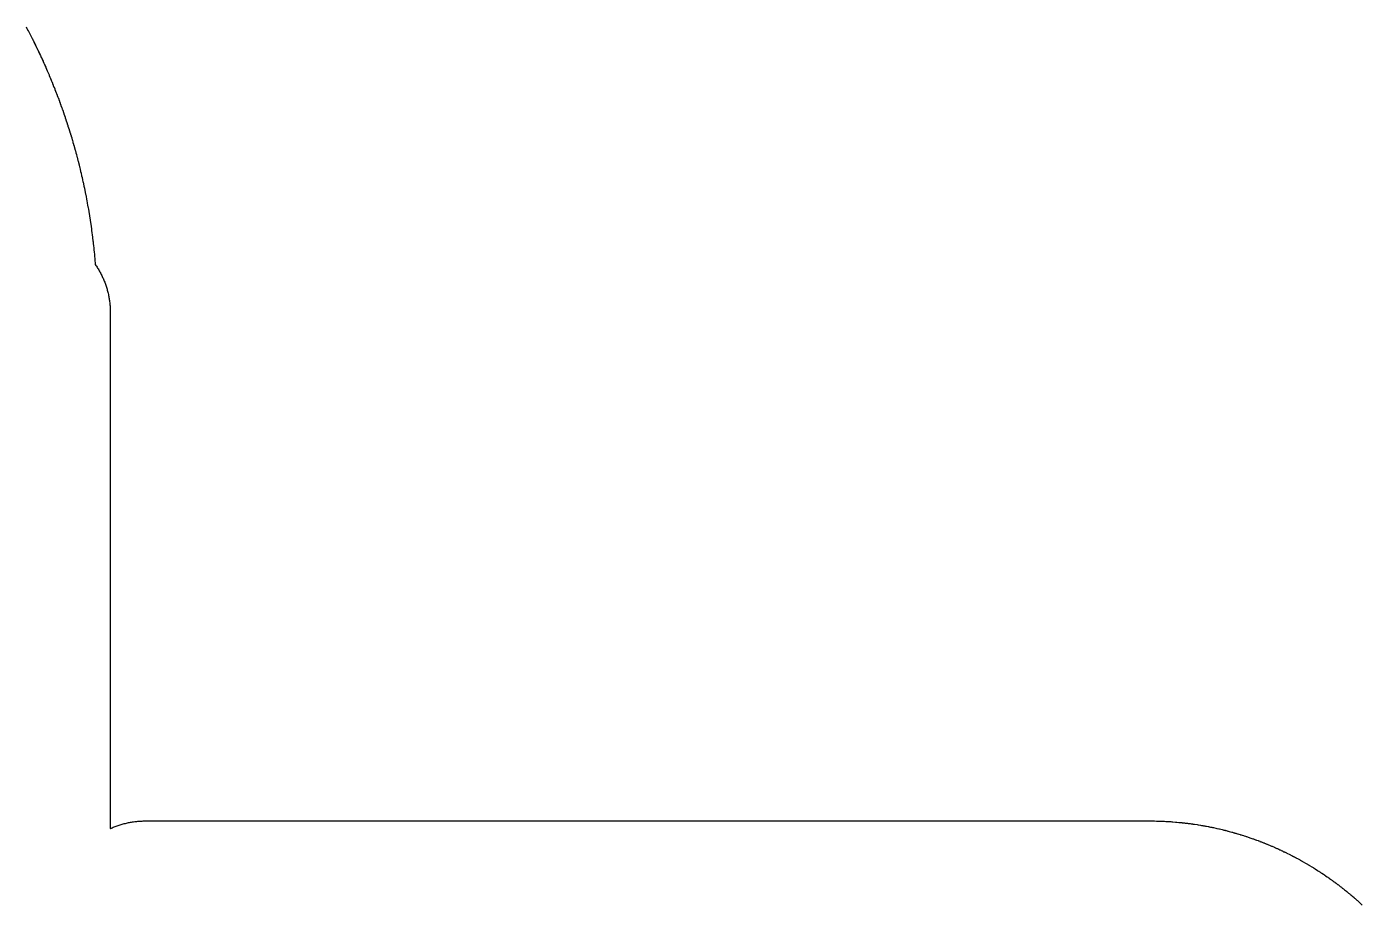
# Model space of a CAD drawing. Extents: x -9 to 1073, y -897 to 0.
# Drawn here: x 895.4 to 1039.2, y -115.3 to -20.8 of the extents above; entities that cross this region are included whole.
import ezdxf

# ---------------------------------------------------------------- set-up
doc = ezdxf.new("R2010")
doc.units = 0
doc.layers.add('BLEED', color=3, linetype='CONTINUOUS')

msp = doc.modelspace()

# ---------------------------------------------------------------- linework, layer by layer
at = {"layer": 'BLEED'}
for p, q in [((895.3258, -20.7518), (895.4194, -20.929)), ((895.4194, -20.929), (895.4395, -20.9671)), ((895.4395, -20.9671), (895.5324, -21.145)), ((895.5324, -21.145), (895.5454, -21.1709)), ((895.5454, -21.1709), (895.7297, -21.5266)), ((895.7297, -21.5266), (895.7628, -21.5906)), ((895.7628, -21.5906), (895.9442, -21.9478)), ((895.9442, -21.9478), (895.9637, -21.9866)), ((895.9637, -21.9866), (896.0537, -22.1659)), ((896.0537, -22.1659), (896.0796, -22.2178)), ((896.0796, -22.2178), (896.1682, -22.397)), ((896.1682, -22.397), (896.1746, -22.41)), ((896.1746, -22.41), (896.2632, -22.59)), ((896.2632, -22.59), (896.2762, -22.6159)), ((896.2762, -22.6159), (896.364, -22.7959)), ((896.364, -22.7959), (896.3762, -22.8218)), ((896.3762, -22.8218), (896.4634, -23.0018)), ((896.4634, -23.0018), (896.4698, -23.0148)), ((896.4698, -23.0148), (896.557, -23.1955)), ((896.557, -23.1955), (896.5822, -23.2481)), ((896.5822, -23.2481), (896.6678, -23.4288)), ((896.6678, -23.4288), (896.6736, -23.441)), ((896.6736, -23.441), (896.7593, -23.6225)), ((896.7593, -23.6225), (896.7845, -23.6758)), ((896.7845, -23.6758), (896.8687, -23.8572)), ((896.8687, -23.8572), (896.8745, -23.8694)), ((896.8745, -23.8694), (896.9587, -24.0516)), ((896.9587, -24.0516), (896.971, -24.0782)), ((896.971, -24.0782), (897.0545, -24.2604)), ((897.0545, -24.2604), (897.0667, -24.287)), ((897.0667, -24.287), (897.1495, -24.4692)), ((897.1495, -24.4692), (897.1668, -24.5088)), ((897.1668, -24.5088), (897.2489, -24.6917)), ((897.2489, -24.6917), (897.2611, -24.7183)), ((897.2611, -24.7183), (897.3425, -24.9012)), ((897.3425, -24.9012), (897.3598, -24.9401)), ((897.3598, -24.9401), (897.4404, -25.1237)), ((897.4404, -25.1237), (897.4519, -25.151)), ((897.4519, -25.151), (897.6118, -25.5182)), ((897.6118, -25.5182), (897.6406, -25.5845)), ((897.6406, -25.5845), (897.7975, -25.9531)), ((897.7975, -25.9531), (897.8141, -25.992)), ((897.8141, -25.992), (897.8918, -26.177)), ((897.8918, -26.177), (897.9149, -26.2325)), ((897.9149, -26.2325), (898.0675, -26.6026)), ((898.0675, -26.6026), (898.0834, -26.6414)), ((898.0834, -26.6414), (898.159, -26.8272)), ((898.159, -26.8272), (898.1705, -26.8553)), ((898.1705, -26.8553), (898.2454, -27.041)), ((898.2454, -27.041), (898.2562, -27.0684)), ((898.2562, -27.0684), (898.3303, -27.2542)), ((898.3303, -27.2542), (898.3346, -27.2657)), ((898.3346, -27.2657), (898.4088, -27.4522)), ((898.4088, -27.4522), (898.4311, -27.5083)), ((898.4311, -27.5083), (898.5038, -27.6948)), ((898.5038, -27.6948), (898.5082, -27.7056)), ((898.5082, -27.7056), (898.5809, -27.8928)), ((898.5809, -27.8928), (898.5982, -27.9382)), ((898.5982, -27.9382), (898.6694, -28.1246)), ((898.6694, -28.1246), (898.6774, -28.1462)), ((898.6774, -28.1462), (898.7486, -28.3342)), ((898.7486, -28.3342), (898.7666, -28.3802)), ((898.7666, -28.3802), (898.8365, -28.5674)), ((898.8365, -28.5674), (898.8401, -28.5775)), ((898.8401, -28.5775), (898.9099, -28.7654)), ((898.9099, -28.7654), (898.9207, -28.7942)), ((898.9207, -28.7942), (898.9898, -28.9822)), ((898.9898, -28.9822), (899.0035, -29.021)), ((899.0035, -29.021), (899.0719, -29.2097)), ((899.0719, -29.2097), (899.0827, -29.2385)), ((899.0827, -29.2385), (899.1504, -29.4271)), ((899.1504, -29.4271), (899.1605, -29.4559)), ((899.1605, -29.4559), (899.2274, -29.6446)), ((899.2274, -29.6446), (899.2375, -29.6734)), ((899.2375, -29.6734), (899.3038, -29.862)), ((899.3038, -29.862), (899.3174, -29.9009)), ((899.3174, -29.9009), (899.383, -30.0902)), ((899.383, -30.0902), (899.393, -30.119)), ((899.393, -30.119), (899.4578, -30.3084)), ((899.4578, -30.3084), (899.4607, -30.3185)), ((899.4607, -30.3185), (899.5255, -30.5086)), ((899.5255, -30.5086), (899.5457, -30.5662)), ((899.5457, -30.5662), (899.609, -30.7562)), ((899.609, -30.7562), (899.6184, -30.7858)), ((899.6184, -30.7858), (899.7437, -31.1659)), ((899.7437, -31.1659), (899.7566, -31.2041)), ((899.7566, -31.2041), (899.8186, -31.3949)), ((899.8186, -31.3949), (899.8373, -31.4539)), ((899.8373, -31.4539), (899.9582, -31.8355)), ((899.9582, -31.8355), (899.9705, -31.8744)), ((899.9705, -31.8744), (900.0302, -32.0659)), ((900.0302, -32.0659), (900.0389, -32.0954)), ((900.0389, -32.0954), (900.0979, -32.287)), ((900.0979, -32.287), (900.1073, -32.3165)), ((900.1073, -32.3165), (900.1656, -32.508)), ((900.1656, -32.508), (900.1771, -32.5462)), ((900.1771, -32.5462), (900.2347, -32.7384)), ((900.2347, -32.7384), (900.2412, -32.7593)), ((900.2412, -32.7593), (900.2981, -32.9508)), ((900.2981, -32.9508), (900.3089, -32.9897)), ((900.3089, -32.9897), (900.365, -33.1819)), ((900.365, -33.1819), (900.3766, -33.2201)), ((900.3766, -33.2201), (900.432, -33.413)), ((900.432, -33.413), (900.4378, -33.4346)), ((900.4378, -33.4346), (900.4925, -33.6269)), ((900.4925, -33.6269), (900.504, -33.665)), ((900.504, -33.665), (900.612, -34.051)), ((900.612, -34.051), (900.6307, -34.1194)), ((900.6307, -34.1194), (900.6833, -34.313)), ((900.6833, -34.313), (900.6912, -34.3433)), ((900.6912, -34.3433), (900.7409, -34.529)), ((900.7409, -34.529), (900.7927, -34.722)), ((900.7927, -34.722), (900.8129, -34.7983)), ((900.8129, -34.7983), (900.8611, -34.9848)), ((900.8611, -34.9848), (900.9115, -35.1785)), ((900.9115, -35.1785), (900.9288, -35.2469)), ((900.9288, -35.2469), (901.0267, -35.6357)), ((901.0267, -35.6357), (901.0346, -35.6659)), ((901.0346, -35.6659), (901.0829, -35.8603)), ((901.0829, -35.8603), (901.098, -35.9215)), ((901.098, -35.9215), (901.1448, -36.1159)), ((901.1448, -36.1159), (901.1462, -36.1238)), ((901.1462, -36.1238), (901.193, -36.319)), ((901.193, -36.319), (901.1988, -36.342)), ((901.1988, -36.342), (901.2449, -36.5364)), ((901.2449, -36.5364), (901.2535, -36.5746)), ((901.2535, -36.5746), (901.2989, -36.7697)), ((901.2989, -36.7697), (901.3075, -36.8071)), ((901.3075, -36.8071), (901.3522, -37.003)), ((901.3522, -37.003), (901.3579, -37.0267)), ((901.3579, -37.0267), (901.4018, -37.2218)), ((901.4018, -37.2218), (901.4105, -37.2593)), ((901.4105, -37.2593), (901.4537, -37.4551)), ((901.4537, -37.4551), (901.4602, -37.4861)), ((901.4602, -37.4861), (901.5026, -37.6819)), ((901.5026, -37.6819), (901.5091, -37.7129)), ((901.5091, -37.7129), (901.5509, -37.9087)), ((901.5509, -37.9087), (901.5574, -37.9397)), ((901.5574, -37.9397), (901.5984, -38.1355)), ((901.5984, -38.1355), (901.6063, -38.173)), ((901.6063, -38.173), (901.6466, -38.3695)), ((901.6466, -38.3695), (901.6517, -38.3947)), ((901.6517, -38.3947), (901.6913, -38.5906)), ((901.6913, -38.5906), (901.6927, -38.5963)), ((901.6927, -38.5963), (901.7323, -38.7929)), ((901.7323, -38.7929), (901.7446, -38.8555)), ((901.7446, -38.8555), (901.7827, -39.0521)), ((901.7827, -39.0521), (901.7899, -39.0888)), ((901.7899, -39.0888), (901.8274, -39.2861)), ((901.8274, -39.2861), (901.8317, -39.312)), ((901.8317, -39.312), (901.8684, -39.5086)), ((901.8684, -39.5086), (901.8698, -39.5143)), ((901.8698, -39.5143), (901.9066, -39.7116)), ((901.9066, -39.7116), (901.9181, -39.7742)), ((901.9181, -39.7742), (901.9534, -39.9715)), ((901.9534, -39.9715), (901.9526, -39.9715)), ((901.9526, -39.9715), (901.9872, -40.1623)), ((901.9872, -40.1623), (902.0002, -40.2358)), ((902.0002, -40.2358), (902.0333, -40.4287)), ((902.0333, -40.4287), (902.0671, -40.626)), ((902.0671, -40.626), (902.0779, -40.6886)), ((902.0779, -40.6886), (902.1103, -40.8859)), ((902.1103, -40.8859), (902.111, -40.891)), ((902.111, -40.891), (902.1434, -41.089)), ((902.1434, -41.089), (902.1535, -41.1523)), ((902.1535, -41.1523), (902.2154, -41.5483)), ((902.2154, -41.5483), (902.2248, -41.6117)), ((902.2248, -41.6117), (902.2838, -42.0077)), ((902.2838, -42.0077), (902.2896, -42.0437)), ((902.2896, -42.0437), (902.3184, -42.2424)), ((902.3184, -42.2424), (902.3263, -42.3014)), ((902.3263, -42.3014), (902.3537, -42.4994)), ((902.3537, -42.4994), (902.3544, -42.5038)), ((902.3544, -42.5038), (902.3818, -42.7025)), ((902.3818, -42.7025), (902.3861, -42.7342)), ((902.3861, -42.7342), (902.4127, -42.9329)), ((902.4127, -42.9329), (902.417, -42.9646)), ((902.417, -42.9646), (902.443, -43.1633)), ((902.443, -43.1633), (902.4473, -43.195)), ((902.4473, -43.195), (902.4725, -43.3937)), ((902.4725, -43.3937), (902.4804, -43.4578)), ((902.4804, -43.4578), (902.5279, -43.8552)), ((902.5279, -43.8552), (902.5315, -43.8869)), ((902.5315, -43.8869), (902.5546, -44.0856)), ((902.5546, -44.0856), (902.5582, -44.1216)), ((902.5582, -44.1216), (902.5805, -44.321)), ((902.5805, -44.321), (902.5841, -44.3527)), ((902.5841, -44.3527), (902.6057, -44.5522)), ((902.6057, -44.5522), (902.6093, -44.581)), ((902.6093, -44.581), (902.6302, -44.7797)), ((902.6302, -44.7797), (902.6338, -44.815)), ((902.6338, -44.815), (902.6539, -45.0144)), ((902.6539, -45.0144), (902.6568, -45.0461)), ((902.6568, -45.0461), (902.6762, -45.2455)), ((902.6762, -45.2455), (902.6791, -45.2779)), ((902.6791, -45.2779), (902.6978, -45.4774)), ((902.6978, -45.4774), (902.7007, -45.509)), ((902.7007, -45.509), (902.7187, -45.7085)), ((902.7187, -45.7085), (902.7216, -45.7409)), ((902.7216, -45.7409), (902.7389, -45.9403)), ((902.7389, -45.9403), (902.7418, -45.9749)), ((902.7418, -45.9749), (902.7583, -46.175)), ((902.7583, -46.175), (902.7612, -46.2046)), ((902.7612, -46.2046), (902.7742, -46.3702)), ((902.7742, -46.3702), (902.8375, -46.4616)), ((902.8375, -46.4616), (902.9009, -46.5559)), ((902.9009, -46.5559), (902.9635, -46.6517)), ((902.9635, -46.6517), (903.024, -46.7474)), ((903.024, -46.7474), (903.0838, -46.8446)), ((903.0838, -46.8446), (903.1421, -46.9418)), ((903.1421, -46.9418), (903.1997, -47.0405)), ((903.1997, -47.0405), (903.2558, -47.1398)), ((903.2558, -47.1398), (903.3106, -47.2392)), ((903.3106, -47.2392), (903.3638, -47.34)), ((903.3638, -47.34), (903.4164, -47.4408)), ((903.4164, -47.4408), (903.4675, -47.543)), ((903.4675, -47.543), (903.5172, -47.6453)), ((903.5172, -47.6453), (903.5654, -47.7482)), ((903.5654, -47.7482), (903.6122, -47.8519)), ((903.6122, -47.8519), (903.6583, -47.9563)), ((903.6583, -47.9563), (903.7022, -48.0614)), ((903.7022, -48.0614), (903.7454, -48.1666)), ((903.7454, -48.1666), (903.7872, -48.2724)), ((903.7872, -48.2724), (903.8275, -48.379)), ((903.8275, -48.379), (903.8664, -48.4855)), ((903.8664, -48.4855), (903.9046, -48.5928)), ((903.9046, -48.5928), (903.9406, -48.7008)), ((903.9406, -48.7008), (903.9758, -48.8095)), ((903.9758, -48.8095), (904.009, -48.9182)), ((904.009, -48.9182), (904.0414, -49.0277)), ((904.0414, -49.0277), (904.0723, -49.1371)), ((904.0723, -49.1371), (904.1018, -49.2466)), ((904.1018, -49.2466), (904.1299, -49.3574)), ((904.1299, -49.3574), (904.1566, -49.4676)), ((904.1566, -49.4676), (904.1818, -49.5792)), ((904.1818, -49.5792), (904.2055, -49.6901)), ((904.2055, -49.6901), (904.2278, -49.8017)), ((904.2278, -49.8017), (904.2487, -49.914)), ((904.2487, -49.914), (904.2689, -50.0256)), ((904.2689, -50.0256), (904.2869, -50.1379)), ((904.2869, -50.1379), (904.3034, -50.251)), ((904.3034, -50.251), (904.3186, -50.364)), ((904.3186, -50.364), (904.333, -50.4763)), ((904.333, -50.4763), (904.3452, -50.5901)), ((904.3452, -50.5901), (904.356, -50.7031)), ((904.356, -50.7031), (904.3661, -50.8169)), ((904.3661, -50.8169), (904.374, -50.9299)), ((904.374, -50.9299), (904.3812, -51.0437)), ((904.3812, -51.0437), (904.3862, -51.1574)), ((904.3862, -51.1574), (904.3898, -51.2712)), ((904.3898, -51.2712), (904.3927, -51.385)), ((904.3927, -51.385), (904.3934, -51.5196)), ((904.3934, -51.5196), (904.3934, -107.1209)), ((906.6809, -106.4203), (906.7932, -106.4023)), ((906.7932, -106.4023), (906.9055, -106.3858)), ((906.9055, -106.3858), (907.0186, -106.3706)), ((907.0186, -106.3706), (907.1316, -106.357)), ((907.1316, -106.357), (907.2446, -106.3447)), ((907.2446, -106.3447), (907.3584, -106.3339)), ((907.3584, -106.3339), (907.4714, -106.3253)), ((907.4714, -106.3253), (907.5852, -106.3174)), ((907.5852, -106.3174), (907.699, -106.3109)), ((907.699, -106.3109), (907.8127, -106.3058)), ((907.8127, -106.3058), (907.9265, -106.3022)), ((907.9265, -106.3022), (908.0402, -106.3001)), ((908.0402, -106.3001), (908.1497, -106.2994)), ((908.1497, -106.2994), (1016.4226, -106.2994)), ((1016.4226, -106.2994), (1016.5133, -106.3001)), ((1016.5133, -106.3001), (1016.6558, -106.3015)), ((1016.6558, -106.3015), (1016.6566, -106.3015)), ((1016.6566, -106.3015), (1016.7278, -106.3022)), ((1016.7278, -106.3022), (1016.8186, -106.3037)), ((1016.8186, -106.3037), (1017.0324, -106.308)), ((1017.0324, -106.308), (1017.1022, -106.3094)), ((1017.1022, -106.3094), (1017.1742, -106.3109)), ((1017.1742, -106.3109), (1017.288, -106.3145)), ((1017.288, -106.3145), (1017.3578, -106.3166)), ((1017.3578, -106.3166), (1017.4176, -106.3188)), ((1017.4176, -106.3188), (1017.5004, -106.3217)), ((1017.5004, -106.3217), (1017.7142, -106.3303)), ((1017.7142, -106.3303), (1017.7826, -106.3332)), ((1017.7826, -106.3332), (1017.877, -106.3375)), ((1017.877, -106.3375), (1018.0195, -106.3447)), ((1018.0195, -106.3447), (1018.1095, -106.3498)), ((1018.1095, -106.3498), (1018.1318, -106.3512)), ((1018.1318, -106.3512), (1018.1621, -106.3526)), ((1018.1621, -106.3526), (1018.2521, -106.3577)), ((1018.2521, -106.3577), (1018.3234, -106.362)), ((1018.3234, -106.362), (1018.4594, -106.3706)), ((1018.4594, -106.3706), (1018.4659, -106.3714)), ((1018.4659, -106.3714), (1018.5566, -106.3771)), ((1018.5566, -106.3771), (1018.6992, -106.3872)), ((1018.6992, -106.3872), (1018.7892, -106.3944)), ((1018.7892, -106.3944), (1019.0743, -106.4174)), ((904.3934, -107.1209), (904.4014, -107.1173)), ((904.4014, -107.1173), (904.505, -107.0705)), ((904.505, -107.0705), (904.6094, -107.0251)), ((904.6094, -107.0251), (904.7146, -106.9805)), ((904.7146, -106.9805), (904.8197, -106.938)), ((904.8197, -106.938), (904.9255, -106.8962)), ((904.9255, -106.8962), (905.0321, -106.8566)), ((905.0321, -106.8566), (905.1394, -106.8178)), ((905.1394, -106.8178), (905.2466, -106.7803)), ((905.2466, -106.7803), (905.3546, -106.7443)), ((905.3546, -106.7443), (905.4634, -106.7098)), ((905.4634, -106.7098), (905.5721, -106.6766)), ((905.5721, -106.6766), (905.6815, -106.6442)), ((905.6815, -106.6442), (905.791, -106.614)), ((905.791, -106.614), (905.9011, -106.5845)), ((905.9011, -106.5845), (906.012, -106.5571)), ((906.012, -106.5571), (906.1222, -106.5305)), ((906.1222, -106.5305), (906.2338, -106.506)), ((906.2338, -106.506), (906.3446, -106.4822)), ((906.3446, -106.4822), (906.4562, -106.4599)), ((906.4562, -106.4599), (906.5686, -106.439)), ((906.5686, -106.439), (906.6809, -106.4203)), ((1019.0743, -106.4174), (1019.1722, -106.4254)), ((1019.1722, -106.4254), (1019.2349, -106.4311)), ((1019.2349, -106.4311), (1019.4487, -106.4506)), ((1019.4487, -106.4506), (1019.538, -106.4592)), ((1019.538, -106.4592), (1019.6093, -106.4664)), ((1019.6093, -106.4664), (1019.6186, -106.4678)), ((1019.6186, -106.4678), (1019.6892, -106.475)), ((1019.6892, -106.475), (1019.7691, -106.483)), ((1019.7691, -106.483), (1019.8066, -106.4873)), ((1019.8066, -106.4873), (1019.8224, -106.4887)), ((1019.8224, -106.4887), (1019.9218, -106.4995)), ((1019.9218, -106.4995), (1019.9923, -106.5074)), ((1019.9923, -106.5074), (1020.0535, -106.5146)), ((1020.0535, -106.5146), (1020.1248, -106.5226)), ((1020.1248, -106.5226), (1020.2249, -106.5348)), ((1020.2249, -106.5348), (1020.2846, -106.542)), ((1020.2846, -106.542), (1020.3559, -106.5506)), ((1020.3559, -106.5506), (1020.4567, -106.5636)), ((1020.4567, -106.5636), (1020.4625, -106.5643)), ((1020.4625, -106.5643), (1020.4978, -106.5686)), ((1020.4978, -106.5686), (1020.5986, -106.5816)), ((1020.5986, -106.5816), (1020.6691, -106.591)), ((1020.6691, -106.591), (1020.7454, -106.601)), ((1020.7454, -106.601), (1020.8167, -106.6111)), ((1020.8167, -106.6111), (1020.9002, -106.6226)), ((1020.9002, -106.6226), (1020.9578, -106.6306)), ((1020.9578, -106.6306), (1021.0291, -106.6406)), ((1021.0291, -106.6406), (1021.1306, -106.6558)), ((1021.1306, -106.6558), (1021.4129, -106.699)), ((1021.4129, -106.699), (1021.5014, -106.7126)), ((1021.5014, -106.7126), (1021.7837, -106.7587)), ((1021.7837, -106.7587), (1021.8715, -106.7738)), ((1021.8715, -106.7738), (1022.0126, -106.7983)), ((1022.0126, -106.7983), (1022.1005, -106.8142)), ((1022.1005, -106.8142), (1022.112, -106.8163)), ((1022.112, -106.8163), (1022.1538, -106.8235)), ((1022.1538, -106.8235), (1022.2416, -106.8394)), ((1022.2416, -106.8394), (1022.3122, -106.8523)), ((1022.3122, -106.8523), (1022.3287, -106.8552)), ((1022.3287, -106.8552), (1022.3986, -106.8682)), ((1022.3986, -106.8682), (1022.6102, -106.9092)), ((1022.6102, -106.9092), (1022.6275, -106.9121)), ((1022.6275, -106.9121), (1022.6974, -106.9258)), ((1022.6974, -106.9258), (1022.6974, -106.9265)), ((1022.6974, -106.9265), (1022.7506, -106.9366)), ((1022.7506, -106.9366), (1022.855, -106.9574)), ((1022.855, -106.9574), (1022.9774, -106.9826)), ((1022.9774, -106.9826), (1022.9774, -106.9819)), ((1022.9774, -106.9819), (1023.048, -106.9963)), ((1023.048, -106.9963), (1023.1524, -107.0186)), ((1023.1524, -107.0186), (1023.4318, -107.0791)), ((1023.4318, -107.0791), (1023.5182, -107.0986)), ((1023.5182, -107.0986), (1023.7277, -107.1461)), ((1023.7277, -107.1461), (1023.8134, -107.1655)), ((1023.8134, -107.1655), (1024.0927, -107.2318)), ((1024.0927, -107.2318), (1024.1993, -107.2577)), ((1024.1993, -107.2577), (1024.2684, -107.275)), ((1024.2684, -107.275), (1024.3166, -107.2872)), ((1024.3166, -107.2872), (1024.3382, -107.2922)), ((1024.3382, -107.2922), (1024.4074, -107.3095)), ((1024.4074, -107.3095), (1024.4707, -107.3261)), ((1024.4707, -107.3261), (1024.4772, -107.3275)), ((1024.4772, -107.3275), (1024.5463, -107.3448)), ((1024.5463, -107.3448), (1024.6565, -107.3736)), ((1024.6565, -107.3736), (1024.7162, -107.3894)), ((1024.7162, -107.3894), (1024.7386, -107.3952)), ((1024.7386, -107.3952), (1024.7486, -107.3981)), ((1024.7486, -107.3981), (1024.8552, -107.4262)), ((1024.8552, -107.4262), (1025.1317, -107.501)), ((1025.1317, -107.501), (1025.2152, -107.5241)), ((1025.2152, -107.5241), (1025.3534, -107.563)), ((1025.3534, -107.563), (1025.4614, -107.5939)), ((1025.4614, -107.5939), (1025.4758, -107.5982)), ((1025.4758, -107.5982), (1025.491, -107.6026)), ((1025.491, -107.6026), (1025.5745, -107.6263)), ((1025.5745, -107.6263), (1025.6436, -107.6465)), ((1025.6436, -107.6465), (1025.7516, -107.6789)), ((1025.7516, -107.6789), (1025.7811, -107.6875)), ((1025.7811, -107.6875), (1025.8891, -107.7199)), ((1025.8891, -107.7199), (1026.0259, -107.7617)), ((1026.0259, -107.7617), (1026.0821, -107.779)), ((1026.0821, -107.779), (1026.1325, -107.7948)), ((1026.1325, -107.7948), (1026.1634, -107.8042)), ((1026.1634, -107.8042), (1026.2455, -107.8294)), ((1026.2455, -107.8294), (1026.3823, -107.8726)), ((1026.3823, -107.8726), (1026.4644, -107.8992)), ((1026.4644, -107.8992), (1026.6012, -107.9438)), ((1026.6012, -107.9438), (1026.6278, -107.9525)), ((1026.6278, -107.9525), (1026.6912, -107.9734)), ((1026.6912, -107.9734), (1026.7373, -107.9885)), ((1026.7373, -107.9885), (1026.8179, -108.0151)), ((1026.8179, -108.0151), (1026.8863, -108.0382)), ((1026.8863, -108.0382), (1026.9137, -108.0475)), ((1026.9137, -108.0475), (1027.0217, -108.0842)), ((1027.0217, -108.0842), (1027.0901, -108.1073)), ((1027.0901, -108.1073), (1027.1988, -108.1447)), ((1027.1988, -108.1447), (1027.4018, -108.216)), ((1027.4018, -108.216), (1027.4818, -108.2441)), ((1027.4818, -108.2441), (1027.6848, -108.3175)), ((1027.6848, -108.3175), (1027.7136, -108.3283)), ((1027.7136, -108.3283), (1027.7806, -108.3528)), ((1027.7806, -108.3528), (1027.831, -108.3715)), ((1027.831, -108.3715), (1027.9663, -108.4219)), ((1027.9663, -108.4219), (1027.9958, -108.4327)), ((1027.9958, -108.4327), (1028.0628, -108.4579)), ((1028.0628, -108.4579), (1028.1413, -108.4882)), ((1028.1413, -108.4882), (1028.1521, -108.4925)), ((1028.1521, -108.4925), (1028.1679, -108.4982)), ((1028.1679, -108.4982), (1028.2759, -108.5393)), ((1028.2759, -108.5393), (1028.3429, -108.5652)), ((1028.3429, -108.5652), (1028.4214, -108.5954)), ((1028.4214, -108.5954), (1028.4883, -108.6221)), ((1028.4883, -108.6221), (1028.5553, -108.648)), ((1028.5553, -108.648), (1028.6222, -108.6746)), ((1028.6222, -108.6746), (1028.6532, -108.6876)), ((1028.6532, -108.6876), (1028.7194, -108.7142)), ((1028.7194, -108.7142), (1028.7655, -108.733)), ((1028.7655, -108.733), (1028.8994, -108.7877)), ((1028.8994, -108.7877), (1028.9311, -108.8006)), ((1028.9311, -108.8006), (1029.0319, -108.8424)), ((1029.0319, -108.8424), (1029.0989, -108.8698)), ((1029.0989, -108.8698), (1029.2076, -108.9144)), ((1029.2076, -108.9144), (1029.3401, -108.9706)), ((1029.3401, -108.9706), (1029.4063, -108.9994)), ((1029.4063, -108.9994), (1029.4726, -109.0274)), ((1029.4726, -109.0274), (1029.5482, -109.0606)), ((1029.5482, -109.0606), (1029.6475, -109.1038)), ((1029.6475, -109.1038), (1029.713, -109.1326)), ((1029.713, -109.1326), (1029.7548, -109.1506)), ((1029.7548, -109.1506), (1029.821, -109.1801)), ((1029.821, -109.1801), (1029.8448, -109.1909)), ((1029.8448, -109.1909), (1029.9204, -109.224)), ((1029.9204, -109.224), (1029.9859, -109.2535)), ((1029.9859, -109.2535), (1030.0262, -109.2722)), ((1030.0262, -109.2722), (1030.0522, -109.2838)), ((1030.0522, -109.2838), (1030.1177, -109.3133)), ((1030.1177, -109.3133), (1030.1918, -109.3478)), ((1030.1918, -109.3478), (1030.3229, -109.4083)), ((1030.3229, -109.4083), (1030.3574, -109.4242)), ((1030.3574, -109.4242), (1030.4222, -109.4544)), ((1030.4222, -109.4544), (1030.4611, -109.4724)), ((1030.4611, -109.4724), (1030.5922, -109.5343)), ((1030.5922, -109.5343), (1030.6274, -109.5509)), ((1030.6274, -109.5509), (1030.757, -109.6128)), ((1030.757, -109.6128), (1030.7945, -109.6308)), ((1030.7945, -109.6308), (1030.86, -109.6625)), ((1030.86, -109.6625), (1030.8953, -109.6798)), ((1030.8953, -109.6798), (1031.0249, -109.7431)), ((1031.0249, -109.7431), (1031.0609, -109.7611)), ((1031.0609, -109.7611), (1031.125, -109.7928)), ((1031.125, -109.7928), (1031.3266, -109.8936)), ((1031.3266, -109.8936), (1031.3906, -109.926)), ((1031.3906, -109.926), (1031.4619, -109.9627)), ((1031.4619, -109.9627), (1031.49, -109.9771)), ((1031.49, -109.9771), (1031.5548, -110.0102)), ((1031.5548, -110.0102), (1031.5908, -110.029)), ((1031.5908, -110.029), (1031.719, -110.0952)), ((1031.719, -110.0952), (1031.7895, -110.1319)), ((1031.7895, -110.1319), (1031.8205, -110.1485)), ((1031.8205, -110.1485), (1031.8205, -110.1478)), ((1031.8205, -110.1478), (1031.8838, -110.1809)), ((1031.8838, -110.1809), (1031.9868, -110.2356)), ((1031.9868, -110.2356), (1032.0509, -110.2702)), ((1032.0509, -110.2702), (1032.0818, -110.2867)), ((1032.0818, -110.2867), (1032.1085, -110.3011)), ((1032.1085, -110.3011), (1032.2158, -110.358)), ((1032.2158, -110.358), (1032.3425, -110.4271)), ((1032.3425, -110.4271), (1032.4109, -110.4653)), ((1032.4109, -110.4653), (1032.4692, -110.4977)), ((1032.4692, -110.4977), (1032.5326, -110.5322)), ((1032.5326, -110.5322), (1032.6319, -110.5877)), ((1032.6319, -110.5877), (1032.7075, -110.6302)), ((1032.7075, -110.6302), (1032.7522, -110.6554)), ((1032.7522, -110.6554), (1032.8335, -110.7014)), ((1032.8335, -110.7014), (1033.0841, -110.8454)), ((1033.0841, -110.8454), (1033.1503, -110.8843)), ((1033.1503, -110.8843), (1033.2756, -110.9578)), ((1033.2756, -110.9578), (1033.3152, -110.9808)), ((1033.3152, -110.9808), (1033.3771, -111.0175)), ((1033.3771, -111.0175), (1033.4038, -111.0334)), ((1033.4038, -111.0334), (1033.4664, -111.0708)), ((1033.4664, -111.0708), (1033.506, -111.0946)), ((1033.506, -111.0946), (1033.7537, -111.2443)), ((1033.7537, -111.2443), (1033.8185, -111.2846)), ((1033.8185, -111.2846), (1033.8804, -111.3228)), ((1033.8804, -111.3228), (1033.9207, -111.3473)), ((1033.9207, -111.3473), (1033.9819, -111.3854)), ((1033.9819, -111.3854), (1034.0035, -111.3991)), ((1034.0035, -111.3991), (1034.1079, -111.4639)), ((1034.1079, -111.4639), (1034.3527, -111.6194)), ((1034.3527, -111.6194), (1034.4161, -111.6598)), ((1034.4161, -111.6598), (1034.4773, -111.6994)), ((1034.4773, -111.6994), (1034.5147, -111.7238)), ((1034.5147, -111.7238), (1034.5378, -111.7382)), ((1034.5378, -111.7382), (1034.599, -111.7778)), ((1034.599, -111.7778), (1034.7019, -111.8455)), ((1034.7019, -111.8455), (1034.7602, -111.8844)), ((1034.7602, -111.8844), (1034.8229, -111.9254)), ((1034.8229, -111.9254), (1035.0043, -112.0464)), ((1035.0043, -112.0464), (1035.1066, -112.1162)), ((1035.1066, -112.1162), (1035.1253, -112.1292)), ((1035.1253, -112.1292), (1035.1858, -112.1702)), ((1035.1858, -112.1702), (1035.2268, -112.1983)), ((1035.2268, -112.1983), (1035.4061, -112.3214)), ((1035.4061, -112.3214), (1035.4666, -112.3632)), ((1035.4666, -112.3632), (1035.5263, -112.405)), ((1035.5263, -112.405), (1035.5681, -112.4345)), ((1035.5681, -112.4345), (1035.5854, -112.4467)), ((1035.5854, -112.4467), (1035.6451, -112.4885)), ((1035.6451, -112.4885), (1035.7466, -112.5598)), ((1035.7466, -112.5598), (1035.8057, -112.6022)), ((1035.8057, -112.6022), (1035.8647, -112.644)), ((1035.8647, -112.644), (1035.9238, -112.6865)), ((1035.9238, -112.6865), (1035.9814, -112.729)), ((1035.9814, -112.729), (1035.9828, -112.7297)), ((1035.9828, -112.7297), (1036.0418, -112.7722)), ((1036.0418, -112.7722), (1036.1419, -112.8463)), ((1036.1419, -112.8463), (1036.1578, -112.8578)), ((1036.1578, -112.8578), (1036.2168, -112.901)), ((1036.2168, -112.901), (1036.2593, -112.9327)), ((1036.2593, -112.9327), (1036.3759, -113.0191)), ((1036.3759, -113.0191), (1036.4335, -113.0616)), ((1036.4335, -113.0616), (1036.4918, -113.1055)), ((1036.4918, -113.1055), (1036.5343, -113.1379)), ((1036.5343, -113.1379), (1036.5494, -113.1494)), ((1036.5494, -113.1494), (1036.6078, -113.1934)), ((1036.6078, -113.1934), (1036.6502, -113.2258)), ((1036.6502, -113.2258), (1036.7078, -113.2697)), ((1036.7078, -113.2697), (1036.7215, -113.2798)), ((1036.7215, -113.2798), (1036.7798, -113.3244)), ((1036.7798, -113.3244), (1036.8223, -113.3575)), ((1036.8223, -113.3575), (1036.9375, -113.4468)), ((1036.9375, -113.4468), (1036.9807, -113.4806)), ((1036.9807, -113.4806), (1037.0376, -113.5253)), ((1037.0376, -113.5253), (1037.0498, -113.5346)), ((1037.0498, -113.5346), (1037.1074, -113.58)), ((1037.1074, -113.58), (1037.1506, -113.6138)), ((1037.1506, -113.6138), (1037.2075, -113.6592)), ((1037.2075, -113.6592), (1037.2219, -113.6707)), ((1037.2219, -113.6707), (1037.2651, -113.7046)), ((1037.2651, -113.7046), (1037.3789, -113.7953)), ((1037.3789, -113.7953), (1037.4761, -113.8745)), ((1037.4761, -113.8745), (1037.489, -113.8846)), ((1037.489, -113.8846), (1037.5459, -113.9306)), ((1037.5459, -113.9306), (1037.5891, -113.9666)), ((1037.5891, -113.9666), (1037.6453, -114.0127)), ((1037.6453, -114.0127), (1037.6546, -114.0199)), ((1037.6546, -114.0199), (1037.7115, -114.0667)), ((1037.7115, -114.0667), (1037.7583, -114.1056)), ((1037.7583, -114.1056), (1037.8109, -114.1488)), ((1037.8109, -114.1488), (1037.867, -114.1956)), ((1037.867, -114.1956), (1037.911, -114.2323)), ((1037.911, -114.2323), (1037.9664, -114.2791)), ((1037.9664, -114.2791), (1037.9743, -114.2863)), ((1037.9743, -114.2863), (1038.0226, -114.3266)), ((1038.0226, -114.3266), (1038.078, -114.3734)), ((1038.078, -114.3734), (1038.1298, -114.4174)), ((1038.1298, -114.4174), (1038.2962, -114.5599)), ((1038.2962, -114.5599), (1038.3466, -114.6038)), ((1038.3466, -114.6038), (1038.407, -114.6557)), ((1038.407, -114.6557), (1038.5014, -114.7378)), ((1038.5014, -114.7378), (1038.6108, -114.8342)), ((1038.6108, -114.8342), (1038.6605, -114.8782)), ((1038.6605, -114.8782), (1038.7058, -114.9185)), ((1038.7058, -114.9185), (1038.8138, -115.0157)), ((1038.8138, -115.0157), (1038.8239, -115.0243)), ((1038.8239, -115.0243), (1038.8786, -115.0733)), ((1038.8786, -115.0733), (1038.9708, -115.1575)), ((1038.9708, -115.1575), (1039.0111, -115.195)), ((1039.0111, -115.195), (1039.0306, -115.2122)), ((1039.0306, -115.2122), (1039.0788, -115.2562)), ((1039.0788, -115.2562), (1039.1868, -115.3555))]:
    msp.add_line(p, q, dxfattribs=at)

doc.saveas('drawing.dxf')
